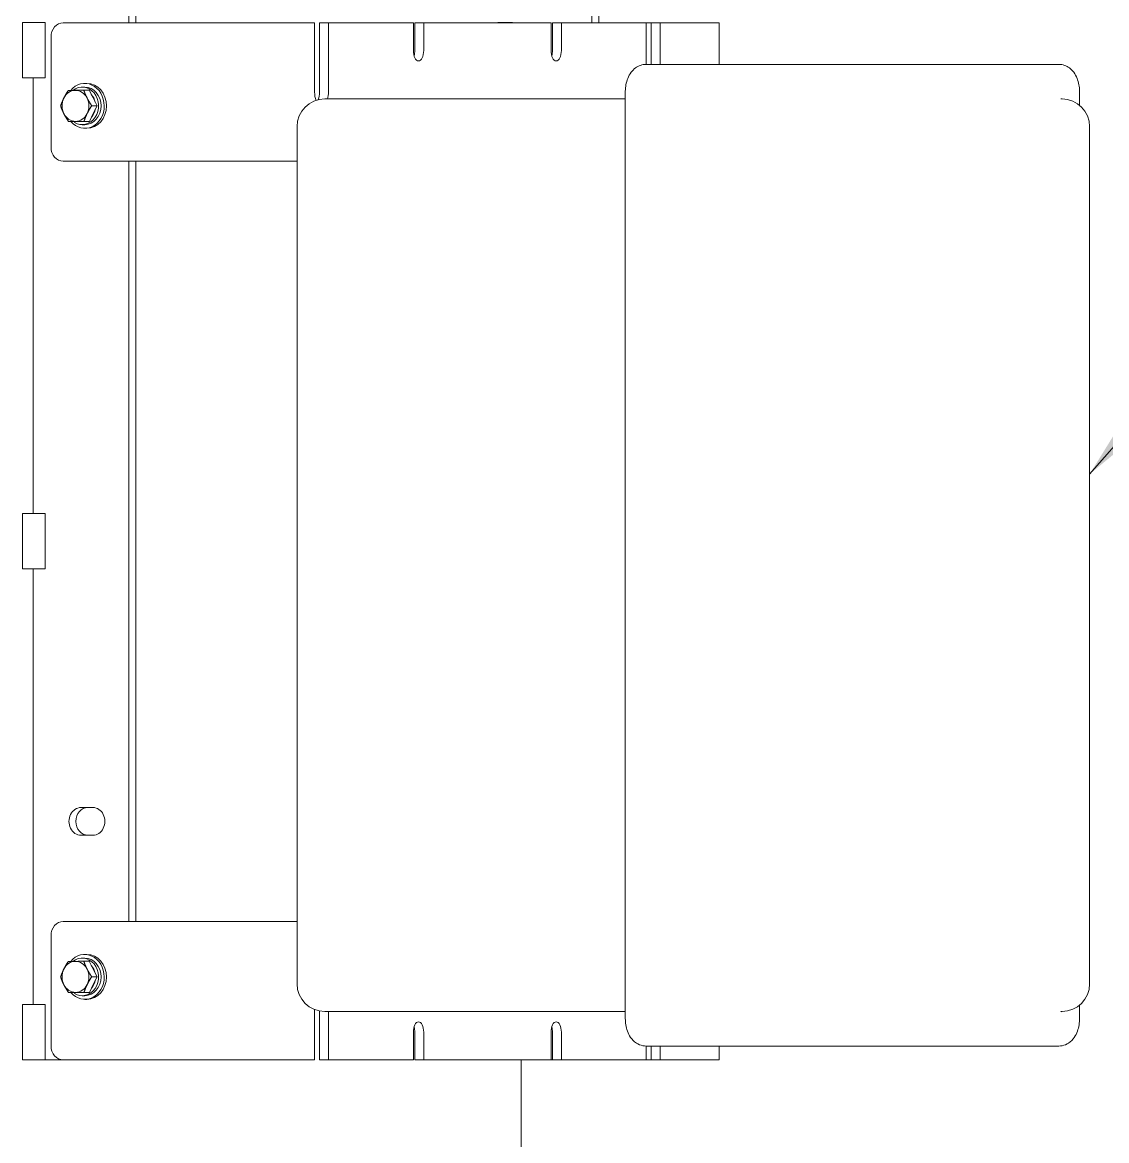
# Model space of a CAD drawing. Header units: inches. Extents: x 20 to 536, y 8 to 344.
# Drawn here: x 283.98 to 303.59, y 97.52 to 117.74 of the extents above; entities that cross this region are included whole.
import ezdxf

# ---------------------------------------------------------------- set-up
doc = ezdxf.new("R2010")
doc.units = ezdxf.units.IN
doc.header["$LTSCALE"] = 16
doc.header["$MEASUREMENT"] = 0
doc.layers.add('Symbol (ANSI)', color=7, linetype='Continuous', lineweight=25)
doc.layers.add('Visible (ANSI)', color=7, linetype='Continuous', lineweight=50)
doc.styles.add('MEMCOR Medium', font='arial.ttf')
doc.dimstyles.new('Default (ANSI)$7', dxfattribs={"dimscale": 16, "dimtxt": 0.15, "dimasz": 0.098425, "dimexe": 0.125, "dimexo": 0.0625, "dimgap": 0.031496, "dimtad": 0, "dimtih": 1, "dimtoh": 1, "dimdec": 4, "dimrnd": 1e-08, "dimzin": 3, "dimdsep": 46, "dimlunit": 5, "dimtxsty": 'MEMCOR Medium', "dimcen": 0.09, "dimdle": 0.393701, "dimclrd": 256, "dimclre": 256, "dimclrt": 256, "dimadec": 0, "dimazin": 1, "dimtfac": 0.8, "dimtofl": 0, "dimtmove": 0, "dimatfit": 3, "dimfxl": 1, "dimfrac": 1, "dimtolj": 1, "dimtzin": 4, "dimlwd": -1, "dimlwe": -1, "dimarcsym": 0})

msp = doc.modelspace()

# ---------------------------------------------------------------- linework, layer by layer
at = {"layer": 'Visible (ANSI)', "linetype": 'Continuous', "lineweight": 18}
for p, q in [((285.90518, 117.72597), (285.90518, 120.35097)), ((286.03018, 120.35097), (286.03018, 117.72597)), ((294.28018, 117.72597), (294.28018, 119.97817)), ((294.40518, 119.97817), (294.40518, 117.72597)), ((283.97936, 117.73597), (284.38964, 117.73597)), ((283.97936, 117.73597), (283.97936, 116.73597)), ((284.38964, 117.73597), (284.38964, 116.73597)), ((287.66164, 117.72597), (284.71555, 117.72597)), ((287.66164, 117.72597), (288.25928, 117.72597)), ((289.26595, 117.72597), (288.25928, 117.72597)), ((289.26595, 116.47597), (289.26595, 117.72597)), ((289.35357, 117.72597), (289.51595, 117.72597)), ((289.35357, 116.47597), (289.35357, 117.72597)), ((291.0522, 117.72597), (289.51595, 117.72597)), ((289.51595, 117.72597), (289.51595, 116.47597)), ((291.0522, 117.22597), (291.0522, 117.72597)), ((291.07732, 117.72597), (291.2397, 117.72597)), ((291.07732, 117.22597), (291.07732, 117.72597)), ((293.5422, 117.72597), (291.2397, 117.72597)), ((291.2397, 117.72597), (291.2397, 117.22597)), ((292.58266, 117.73597), (292.84432, 117.73597)), ((292.58266, 117.73597), (292.58266, 117.72597)), ((292.84432, 117.73597), (292.84432, 117.72597)), ((293.5422, 117.22597), (293.5422, 117.72597)), ((293.56732, 117.72597), (293.7297, 117.72597)), ((293.56732, 117.22597), (293.56732, 117.72597)), ((295.26595, 117.72597), (293.7297, 117.72597)), ((293.7297, 117.72597), (293.7297, 117.22597)), ((295.26595, 117.72597), (295.35357, 117.72597)), ((295.26595, 116.97597), (295.26595, 117.72597)), ((295.35357, 117.72597), (295.51595, 117.72597)), ((295.35357, 116.97597), (295.35357, 117.72597)), ((296.52263, 117.72597), (295.51595, 117.72597)), ((295.51595, 117.72597), (295.51595, 116.97597)), ((296.52263, 117.72597), (296.58125, 117.72597)), ((296.58125, 116.97597), (296.58125, 117.72597)), ((284.49904, 117.47597), (284.49904, 115.47597)), ((295.47758, 116.97597), (295.26107, 116.97597)), ((302.72758, 116.97597), (295.47758, 116.97597)), ((283.97936, 116.73597), (284.38964, 116.73597)), ((284.17313, 116.73597), (284.17313, 108.85597)), ((285.06156, 116.56597), (285.10856, 116.56597)), ((285.18749, 116.50833), (285.09104, 116.50833)), ((285.10856, 116.63197), (285.14856, 116.63197)), ((285.18749, 116.50833), (285.25877, 116.36853)), ((294.88607, 116.47597), (294.88607, 99.72597)), ((303.10258, 116.47597), (303.10258, 116.23764)), ((285.25877, 116.36853), (285.33005, 116.22872)), ((294.88607, 116.35097), (289.44889, 116.35097)), ((285.26083, 116.08754), (285.19162, 115.94635)), ((285.33005, 116.22872), (285.2336, 116.22872)), ((285.33005, 116.22872), (285.26083, 116.08754)), ((284.91063, 115.9436), (284.81418, 115.9436)), ((285.05112, 115.94498), (284.91063, 115.9436)), ((284.92128, 115.92703), (284.93199, 115.94381)), ((285.05009, 115.94497), (285.06156, 115.94497)), ((285.19162, 115.94635), (285.05112, 115.94498)), ((285.06156, 115.88597), (285.10856, 115.88597)), ((285.19162, 115.94635), (285.09517, 115.94635)), ((285.10856, 115.81997), (285.14856, 115.81997)), ((288.94889, 115.85097), (288.94889, 100.35097)), ((303.28559, 100.35097), (303.28559, 115.85097)), ((284.71555, 115.22597), (287.66164, 115.22597)), ((285.90518, 101.47597), (285.90518, 115.22597)), ((286.03018, 115.22597), (286.03018, 101.47597)), ((288.25928, 115.22597), (287.66164, 115.22597)), ((288.25928, 115.22597), (288.94889, 115.22597)), ((283.97936, 108.85597), (284.38964, 108.85597)), ((283.97936, 108.85597), (283.97936, 107.85597)), ((284.38964, 108.85597), (284.38964, 107.85597)), ((283.97936, 107.85597), (284.38964, 107.85597)), ((284.17313, 107.85597), (284.17313, 99.97597)), ((285.03916, 103.53847), (285.25567, 103.53847)), ((285.25567, 103.03847), (285.03916, 103.03847)), ((287.66164, 101.47597), (284.71555, 101.47597)), ((287.66164, 101.47597), (288.25928, 101.47597)), ((288.94889, 101.47597), (288.25928, 101.47597)), ((284.49904, 101.22597), (284.49904, 99.22597)), ((285.06156, 100.81597), (285.10856, 100.81597)), ((285.18749, 100.75833), (285.09104, 100.75833)), ((285.10856, 100.88197), (285.14856, 100.88197)), ((285.18749, 100.75833), (285.25877, 100.61853)), ((285.25877, 100.61853), (285.33005, 100.47872)), ((285.26083, 100.33754), (285.19162, 100.19635)), ((285.33005, 100.47872), (285.2336, 100.47872)), ((285.33005, 100.47872), (285.26083, 100.33754)), ((284.91063, 100.1936), (284.81418, 100.1936)), ((285.05112, 100.19498), (284.91063, 100.1936)), ((284.92128, 100.17703), (284.93199, 100.19381)), ((285.05009, 100.19497), (285.06156, 100.19497)), ((285.19162, 100.19635), (285.05112, 100.19498)), ((285.06156, 100.13597), (285.10856, 100.13597)), ((285.19162, 100.19635), (285.09517, 100.19635)), ((283.97936, 99.97597), (284.38964, 99.97597)), ((283.97936, 99.97597), (283.97936, 98.97597)), ((284.38964, 99.97597), (284.38964, 98.97597)), ((285.10856, 100.06997), (285.14856, 100.06997)), ((303.10258, 99.96429), (303.10258, 99.72597)), ((289.26595, 98.97597), (289.26595, 99.88564)), ((289.35357, 98.97597), (289.35357, 99.86014)), ((289.44889, 99.85097), (294.88607, 99.85097)), ((289.51595, 99.85097), (289.51595, 98.97597)), ((291.0522, 98.97597), (291.0522, 99.47597)), ((291.07732, 98.97597), (291.07732, 99.47597)), ((291.2397, 99.47597), (291.2397, 98.97597)), ((293.5422, 98.97597), (293.5422, 99.47597)), ((293.56732, 98.97597), (293.56732, 99.47597)), ((293.7297, 99.47597), (293.7297, 98.97597)), ((295.26107, 99.22597), (295.47758, 99.22597)), ((295.26595, 98.97597), (295.26595, 99.22597)), ((295.35357, 98.97597), (295.35357, 99.22597)), ((295.47758, 99.22597), (302.72758, 99.22597)), ((295.51595, 99.22597), (295.51595, 98.97597)), ((296.58125, 98.97597), (296.58125, 99.22597)), ((283.97936, 98.97597), (284.38964, 98.97597)), ((284.38964, 98.97597), (284.71555, 98.97597)), ((284.71555, 98.97597), (287.66164, 98.97597)), ((288.25928, 98.97597), (287.66164, 98.97597)), ((288.25928, 98.97597), (289.26595, 98.97597)), ((289.51595, 98.97597), (289.35357, 98.97597)), ((289.51595, 98.97597), (291.0522, 98.97597)), ((291.2397, 98.97597), (291.07732, 98.97597)), ((291.2397, 98.97597), (293.5422, 98.97597)), ((293.00437, 98.97597), (293.00437, 72.47597)), ((293.5422, 98.97597), (293.56732, 98.97597)), ((293.7297, 98.97597), (293.56732, 98.97597)), ((293.7297, 98.97597), (295.26595, 98.97597)), ((295.35357, 98.97597), (295.26595, 98.97597)), ((295.51595, 98.97597), (295.35357, 98.97597)), ((295.51595, 98.97597), (296.52263, 98.97597)), ((296.58125, 98.97597), (296.52263, 98.97597))]:
    msp.add_line(p, q, dxfattribs=at)
for centre, start, end in [((289.44889, 115.85097), 90, 180), ((302.78559, 115.85097), 0, 90), ((289.44889, 100.35097), 180, 270), ((302.78559, 100.35097), 270, 0)]:
    msp.add_arc(centre, 0.5, start, end, dxfattribs=at)
for centre, major_axis, ratio, start_param, end_param in [((284.71555, 117.47597), (0, 0.25), 0.8660254, 0, 1.57079633), ((291.14595, 117.22597), (0, -0.1875), 0.5, 4.71238898, 7.85398163), ((290.98357, 117.22597), (0, 0.1875), 0.5, 4.1887902, 4.71238898), ((293.63595, 117.22597), (0, -0.1875), 0.5, 4.71238898, 7.85398163), ((293.47357, 117.22597), (0, 0.1875), 0.5, 4.1887902, 4.71238898), ((284.94006, 116.22597), (0, 0.281), 0.8660254, 0.00848786, 1.05568541), ((285.10856, 116.22597), (0, -0.406), 0.8660254, 5.48148358, 10.23416923), ((285.06156, 116.22597), (0, 0.34), 0.8660254, 2.64500439, 6.88347845), ((284.94006, 116.22597), (0, 0.281), 0.8660254, 5.24447562, 6.29167317), ((285.10856, 116.22597), (0, -0.34), 0.8660254, 0, 3.14159265), ((285.14856, 116.22597), (0, -0.406), 0.8660254, 0, 3.14159265), ((289.39095, 116.47597), (0, 0.25), 0.5, 1.57079633, 2.2169688), ((289.22857, 116.47597), (0, 0.25), 0.5, 4.12416699, 4.71238898), ((289.39095, 116.47597), (0, -0.25), 0.5, 1.04719755, 1.57079633), ((284.94006, 116.22597), (0, -0.281), 0.8660254, 4.19727807, 5.24447562), ((284.94006, 116.22597), (0, 0.281), 0.8660254, 4.19727807, 5.24447562), ((285.06156, 116.22597), (0, -0.281), 0.8660254, 1.80421279, 2.40155314), ((284.94006, 116.22597), (0, -0.281), 0.8660254, 5.24447562, 6.29167317), ((284.94006, 116.22597), (0, -0.281), 0.8660254, 0.00848786, 1.05568541), ((285.06156, 116.22597), (0, -0.281), 0.8660254, 0.75553689, 1.35583394), ((285.06156, 116.22597), (0, -0.281), 0.8660254, 0, 0.03802022), ((284.71555, 115.47597), (0, -0.25), 0.8660254, 4.71238898, 6.28318531), ((285.03916, 103.28847), (0, -0.25), 0.8660254, 3.14159265, 6.28318531), ((285.16416, 103.28847), (0, 0.25), 0.8660254, 0, 3.14159265), ((285.25567, 103.28847), (0, 0.25), 0.8660254, 3.14159265, 6.28318531), ((284.71555, 101.22597), (0, 0.25), 0.8660254, 0, 1.57079633), ((285.10856, 100.47597), (0, -0.406), 0.8660254, 5.48148358, 10.23416923), ((284.94006, 100.47597), (0, 0.281), 0.8660254, 0.00848786, 1.05568541), ((285.06156, 100.47597), (0, 0.34), 0.8660254, 2.64500439, 6.88347845), ((284.94006, 100.47597), (0, 0.281), 0.8660254, 5.24447562, 6.29167317), ((285.10856, 100.47597), (0, -0.34), 0.8660254, 0, 3.14159265), ((285.14856, 100.47597), (0, -0.406), 0.8660254, 0, 3.14159265), ((284.94006, 100.47597), (0, -0.281), 0.8660254, 4.19727807, 5.24447562), ((284.94006, 100.47597), (0, 0.281), 0.8660254, 4.19727807, 5.24447562), ((285.06156, 100.47597), (0, -0.281), 0.8660254, 1.80421279, 2.40155314), ((284.94006, 100.47597), (0, -0.281), 0.8660254, 5.24447562, 6.29167317), ((284.94006, 100.47597), (0, -0.281), 0.8660254, 0.00848786, 1.05568541), ((285.06156, 100.47597), (0, -0.281), 0.8660254, 0.75553689, 1.35583394), ((285.06156, 100.47597), (0, -0.281), 0.8660254, 0, 0.03802022), ((291.14595, 99.47597), (0, 0.1875), 0.5, 4.71238898, 7.85398163), ((290.98357, 99.47597), (0, 0.1875), 0.5, 4.71238898, 5.23598776), ((293.63595, 99.47597), (0, 0.1875), 0.5, 4.71238898, 7.85398163), ((293.47357, 99.47597), (0, 0.1875), 0.5, 4.71238898, 5.23598776), ((284.71555, 99.22597), (0, -0.25), 0.8660254, 4.71238898, 6.28318531)]:
    msp.add_ellipse(centre, major_axis=major_axis, ratio=ratio, start_param=start_param, end_param=end_param, dxfattribs=at)
for points, knots in [([(295.26107, 116.97597), (295.2258, 116.97597), (295.19068, 116.96974), (295.12483, 116.94722), (295.09477, 116.93041), (295.03741, 116.8881), (295.01257, 116.86162), (294.96499, 116.7985), (294.94574, 116.76127), (294.91586, 116.68599), (294.90539, 116.64778), (294.89097, 116.57039), (294.88708, 116.53121), (294.88613, 116.48663), (294.88607, 116.4813), (294.88607, 116.47597)], [1.57079633, 1.57079633, 1.57079633, 1.57079633, 1.74012441, 1.74012441, 1.92411606, 1.92411606, 2.15648211, 2.15648211, 2.47064138, 2.47064138, 2.78480064, 2.78480064, 3.09895991, 3.09895991, 3.14159265, 3.14159265, 3.14159265, 3.14159265]), ([(302.72758, 116.97597), (302.76286, 116.97597), (302.79797, 116.96974), (302.86382, 116.94722), (302.89388, 116.93041), (302.95124, 116.8881), (302.97608, 116.86162), (303.02366, 116.7985), (303.04291, 116.76127), (303.07279, 116.68599), (303.08326, 116.64778), (303.09769, 116.57039), (303.10157, 116.53121), (303.10252, 116.48663), (303.10258, 116.4813), (303.10258, 116.47597)], [4.71238898, 4.71238898, 4.71238898, 4.71238898, 4.88171706, 4.88171706, 5.06570872, 5.06570872, 5.29807476, 5.29807476, 5.61223403, 5.61223403, 5.92639329, 5.92639329, 6.24055256, 6.24055256, 6.28318531, 6.28318531, 6.28318531, 6.28318531]), ([(302.76455, 116.35507), (302.76455, 116.35507), (302.76938, 116.35268), (302.77949, 116.3512), (302.78254, 116.35097), (302.78559, 116.35097)], [1.302110959, 1.302110959, 1.302110959, 1.302110959, 1.497560579, 1.497560579, 1.570796327, 1.570796327, 1.570796327, 1.570796327]), ([(294.88607, 99.72597), (294.88607, 99.6867), (294.88912, 99.64744), (294.90173, 99.56981), (294.91124, 99.53145), (294.9387, 99.45587), (294.95649, 99.41855), (295.00682, 99.34542), (295.03965, 99.30884), (295.11874, 99.25744), (295.15845, 99.23988), (295.22158, 99.22787), (295.24132, 99.22597), (295.26107, 99.22597)], [3.14159265, 3.14159265, 3.14159265, 3.14159265, 3.45575192, 3.45575192, 3.76991118, 3.76991118, 4.08407045, 4.08407045, 4.39822972, 4.39822972, 4.61757201, 4.61757201, 4.71238898, 4.71238898, 4.71238898, 4.71238898]), ([(303.10258, 99.72597), (303.10258, 99.6867), (303.09953, 99.64744), (303.08692, 99.56981), (303.07741, 99.53145), (303.04996, 99.45587), (303.03216, 99.41855), (302.98183, 99.34542), (302.94901, 99.30884), (302.86991, 99.25744), (302.8302, 99.23988), (302.76708, 99.22787), (302.74733, 99.22597), (302.72758, 99.22597)], [0, 0, 0, 0, 0.31415927, 0.31415927, 0.62831853, 0.62831853, 0.9424778, 0.9424778, 1.25663706, 1.25663706, 1.47597936, 1.47597936, 1.57079633, 1.57079633, 1.57079633, 1.57079633])]:
    msp.add_open_spline(points, degree=3, knots=knots, dxfattribs=at)
for points in [[(284.72828, 116.3644), (284.76041, 116.42992), (284.81005, 116.50558)], [(284.81005, 116.50558), (284.87279, 116.50632), (284.93799, 116.50696)], [(284.93799, 116.50696), (285.0032, 116.5076), (285.09104, 116.50833)], [(285.09104, 116.50833), (285.11669, 116.43341), (285.14977, 116.36853)], [(284.67162, 116.22321), (284.69616, 116.29887), (284.72828, 116.3644)], [(285.14977, 116.36853), (285.18285, 116.30364), (285.2336, 116.22872)], [(284.73035, 116.08341), (284.69727, 116.14829), (284.67162, 116.22321)], [(284.81418, 115.9436), (284.76343, 116.01852), (284.73035, 116.08341)], [(285.15183, 116.08754), (285.11971, 116.02201), (285.09517, 115.94635)], [(285.2336, 116.22872), (285.18396, 116.15306), (285.15183, 116.08754)], [(284.94212, 115.94498), (284.87692, 115.94434), (284.81418, 115.9436)], [(285.09517, 115.94635), (285.00733, 115.94562), (284.94212, 115.94498)], [(284.72828, 100.6144), (284.76041, 100.67992), (284.81005, 100.75558)], [(284.81005, 100.75558), (284.87279, 100.75632), (284.93799, 100.75696)], [(284.93799, 100.75696), (285.0032, 100.7576), (285.09104, 100.75833)], [(285.09104, 100.75833), (285.11669, 100.68341), (285.14977, 100.61853)], [(284.67162, 100.47321), (284.69616, 100.54887), (284.72828, 100.6144)], [(285.14977, 100.61853), (285.18285, 100.55364), (285.2336, 100.47872)], [(284.73035, 100.33341), (284.69727, 100.39829), (284.67162, 100.47321)], [(284.81418, 100.1936), (284.76343, 100.26852), (284.73035, 100.33341)], [(285.15183, 100.33754), (285.11971, 100.27201), (285.09517, 100.19635)], [(285.2336, 100.47872), (285.18396, 100.40306), (285.15183, 100.33754)], [(284.94212, 100.19498), (284.87692, 100.19434), (284.81418, 100.1936)], [(285.09517, 100.19635), (285.00733, 100.19562), (284.94212, 100.19498)]]:
    msp.add_rational_spline(points, [1, 1.0379548493, 1], degree=2, dxfattribs=at)
msp.add_open_spline([(302.78559, 99.85097), (302.7744, 99.85097), (302.76455, 99.84687), (302.76455, 99.84687)], degree=3, dxfattribs=at)

# ---------------------------------------------------------------- leaders
at = {"layer": 'Symbol (ANSI)', "annotation_type": 0, "has_hookline": 1, "hookline_direction": 0, "text_width": 24.47313}
msp.add_leader([(303.28559, 109.56737), (307.50189, 114.39555), (309.07669, 114.39555)], dimstyle='Default (ANSI)$7', override={"dimtad": 0}, dxfattribs=at)

doc.saveas('drawing.dxf')
